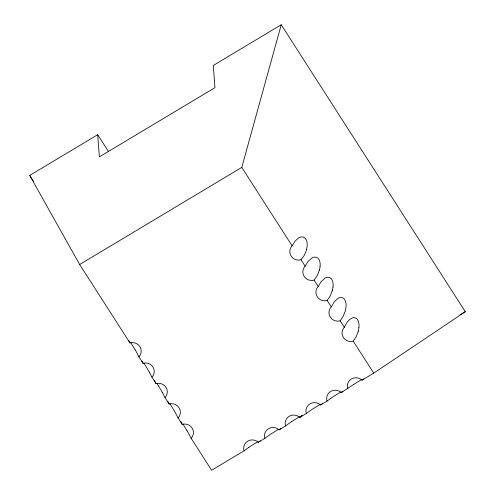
<?xml version="1.0" encoding="UTF-8"?>
<svg xmlns="http://www.w3.org/2000/svg" width="495" height="495" viewBox="0 0 495 495"><rect width="100%" height="100%" fill="white"/><g stroke="black" fill="none" stroke-linecap="round" stroke-linejoin="round"><path stroke-width="0.74" d="M301.969 415.658L301.715 415.942M306.56 249.356L305.953 251.392A121.888 42.112 61 0 1 303.769 256.082L301.022 259.757L305.143 266.18A8.7 8.44 13.4 0 0 314.084 280.121L318.205 286.537A8.7 8.44 13.4 0 0 327.139 300.471L331.26 306.894A8.7 8.44 13.4 0 0 340.195 320.828L344.316 327.251A8.7 8.44 13.4 0 0 353.251 341.185L373.744 373.137L465.294 311.689L281.247 24.75L213.271 65.47L214.948 87.658L99.359 156.903L97.682 134.714L29.706 175.434L79.664 264.503L129.968 342.936A8.693 8.434 13.4 0 1 138.909 356.87L143.03 363.299A8.693 8.434 13.4 0 1 151.965 377.227L156.086 383.656A8.7 8.434 13.4 0 1 165.021 397.584L169.142 404.013A8.7 8.434 13.4 0 1 178.076 417.941L182.197 424.37A8.7 8.434 13.4 0 1 191.138 438.304L211.631 470.25L244.072 450.815A8.706 8.44 13.4 0 1 258.316 442.282L264.813 438.391A8.706 8.44 13.4 0 1 279.056 429.858L285.553 425.966A8.706 8.44 13.4 0 1 299.797 417.433L306.3 413.535A8.706 8.44 13.4 0 1 320.543 405.003L327.04 401.111A8.706 8.44 13.4 0 1 341.284 392.578L351.444 385.933A64.096 1.145 -31.1 0 1 353.331 384.658M332.393 290.361L330.283 295.868L327.139 300.471M319.442 269.979L317.326 275.455L314.084 280.114M358.219 331.39L356.239 336.631L353.257 341.185M79.664 264.503L241.777 167.39L281.247 24.75M344.316 327.251L346.667 322.963A121.888 42.112 61 0 1 349.68 319.566L350.256 319.133A82.417 28.475 61 0 1 350.992 318.638A60.229 20.809 61 0 1 352.873 317.802L353.251 317.728A36.104 12.474 61 0 1 353.752 317.66C358.436 317.53 359.382 323.489 358.962 327.121A47.557 16.434 61 0 1 358.906 327.702M331.26 306.894L334.249 301.839L337.763 298.547A64.443 22.263 61 0 1 339.7 297.637L340.09 297.551A38.61 13.34 61 0 1 340.61 297.47C345.244 297.124 346.45 302.971 346.024 306.578A44.278 15.302 61 0 1 345.949 307.457A68.267 23.587 61 0 1 345.262 310.996L343.258 316.262L340.195 320.828M318.205 286.537L321.156 281.636L324.695 278.357A65.588 22.659 61 0 1 326.712 277.423L326.917 277.386A41.302 14.268 61 0 1 327.455 277.28C332.04 276.73 333.512 282.453 333.086 286.054A41.302 14.268 61 0 1 333.017 286.902M305.143 266.18L307.94 261.589L311.448 258.279A69.95 24.168 61 0 1 313.521 257.27L313.731 257.227A44.278 15.302 61 0 1 314.294 257.103C318.823 256.354 320.568 261.935 320.135 265.549A38.61 13.34 61 0 1 320.079 266.36M301.028 259.764A8.7 8.44 13.4 0 1 292.087 245.823L295.014 241.17L298.374 238.089A71.002 24.533 61 0 1 300.527 237.062A47.557 16.434 61 0 1 301.115 236.932C305.582 236.004 307.612 241.412 307.185 245.044A35.374 12.22 61 0 1 307.141 245.836L307.117 246.133A58.713 20.289 61 0 1 306.547 249.344M327.04 401.111L330.815 398.289M306.3 413.535L310.186 410.646A64.245 1.145 -31.1 0 1 312.135 409.334L312.339 409.204A39.315 0.699 -31.1 0 1 312.877 408.851L320.593 404.13M285.553 425.966L289.563 423.002A64.325 1.145 -31.1 0 1 291.536 421.672M264.813 438.391L268.933 435.359A64.412 1.151 -31.1 0 1 270.938 434.016L271.149 433.88A39.421 0.705 -31.1 0 1 271.699 433.515L278.592 429.258M363.565 378.947L362.031 380.154A8.706 8.44 13.4 0 0 347.775 388.686M244.072 450.815L248.304 447.715M342.924 391.304L341.284 392.578M322.276 403.654L320.543 405.003M301.597 416.048L301.189 416.388M260.277 440.791L259.163 441.664M280.913 428.435L280.424 428.837M301.003 416.53L299.797 417.433M280.294 428.936L279.056 429.858M259.009 441.781L258.316 442.282M353.35 384.646L353.535 384.522A39.223 0.699 -31.1 0 1 354.055 384.182L361.74 379.479M291.549 421.666L291.747 421.542A39.365 0.699 -31.1 0 1 292.285 421.183L299.76 416.598M459.997 314.863L465.294 311.689M362.031 380.154L373.744 373.137M257.678 441.775L251.107 445.853A39.482 0.705 -31.1 0 0 250.55 446.212L250.352 446.348A64.511 1.151 -31.1 0 0 248.317 447.709M341.166 391.805L333.469 396.514A39.266 0.699 -31.1 0 0 332.937 396.866L332.745 396.99A64.164 1.145 -31.1 0 0 330.827 398.283M322.591 403.208L322.604 403.215A64.195 1.145 -31.1 0 0 322.499 403.221M130.853 342.794L134.702 349.031A39.476 0.749 57.5 0 1 135.042 349.612M143.798 362.977L147.659 369.239A39.544 0.755 57.5 0 1 148.005 369.827A63.044 1.2 57.5 0 1 149.379 372.234M157.002 383.557L160.621 389.441A39.619 0.755 57.5 0 1 160.968 390.041A63.156 1.2 57.5 0 1 162.366 392.473M169.946 403.741L173.578 409.65A39.699 0.755 57.5 0 1 173.931 410.25A63.267 1.2 57.5 0 1 175.348 412.719L178.082 417.947M182.89 423.918L186.541 429.852A39.779 0.755 57.5 0 1 186.9 430.464M241.777 167.39L292.087 245.823M97.682 134.714L108.578 151.699M29.706 175.434L33.462 181.288M162.379 392.492L165.021 397.59M149.391 372.246L151.965 377.233M182.197 424.37L181.461 422.965M169.142 404.013L168.201 402.194M156.086 383.656L154.954 381.416M143.03 363.299L142.393 362.068M129.968 342.936L129.145 341.321M181.417 422.872L180.997 422.025M142.306 361.888L141.929 361.109M168.046 401.872L167.749 401.204M180.929 421.876L180.786 421.548M128.941 340.876L128.712 340.343M191.138 438.304L188.341 432.976A63.385 1.207 57.5 0 0 186.906 430.477M138.909 356.87L136.41 352.007A62.939 1.194 57.5 0 0 135.055 349.631M154.694 380.81L154.576 380.407M358.918 327.715A69.275 23.939 61 0 1 358.207 331.378M320.092 266.378A61.293 21.18 61 0 1 319.43 269.961M333.03 286.914A63.954 22.096 61 0 1 332.38 290.348M301.69 415.627A64.053 1.145 -31.1 0 1 301.944 415.577"/></g></svg>
